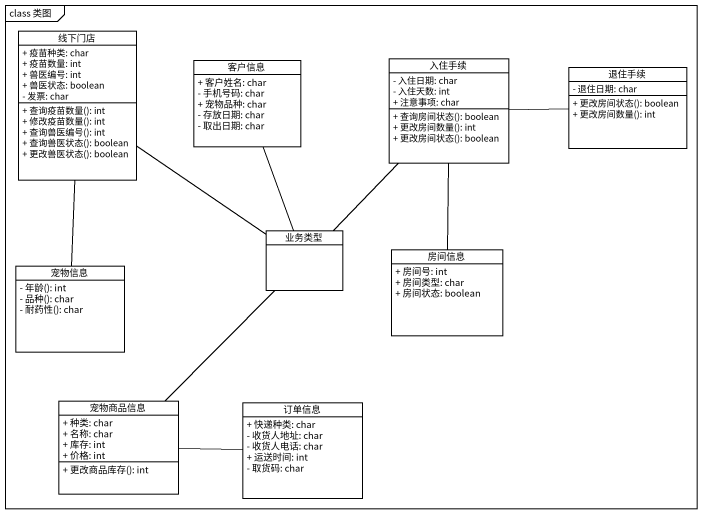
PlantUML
@startuml
mainframe class 类图
hide circle
hide empty members
skinparam classAttributeIconSize 0
class 线下门店 {
  + 疫苗种类: char
  + 疫苗数量: int
  + 兽医编号: int
  + 兽医状态: boolean
  - 发票: char
  + 查询疫苗数量(): int
  + 修改疫苗数量(): int
  + 查询兽医编号(): int
  + 查询兽医状态(): boolean
  + 更改兽医状态(): boolean
}
class 客户信息 {
  + 客户姓名: char
  - 手机号码: char
  + 宠物品种: char
  - 存放日期: char
  - 取出日期: char
}
class 入住手续 {
  - 入住日期: char
  - 入住天数: int
  + 注意事项: char
  + 查询房间状态(): boolean
  + 更改房间数量(): int
  + 更改房间状态(): boolean
}
class 退住手续 {
  - 退住日期: char
  + 更改房间状态(): boolean
  + 更改房间数量(): int
}
class 宠物信息 {
  - 年龄(): int
  - 品种(): char
  - 耐药性(): char
}
class 业务类型
class 房间信息 {
  + 房间号: int
  + 房间类型: char
  + 房间状态: boolean
}
class 宠物商品信息 {
  + 种类: char
  + 名称: char
  + 库存: int
  + 价格: int
  + 更改商品库存(): int
}
class 订单信息 {
  + 快递种类: char
  - 收货人地址: char
  - 收货人电话: char
  + 运送时间: int
  - 取货码: char
}
线下门店 -- 业务类型
客户信息 -- 业务类型
入住手续 -right- 退住手续
入住手续 -- 业务类型
宠物信息 -up- 线下门店
房间信息 -up- 入住手续
宠物商品信息 -up- 业务类型
宠物商品信息 -right- 订单信息
@enduml
